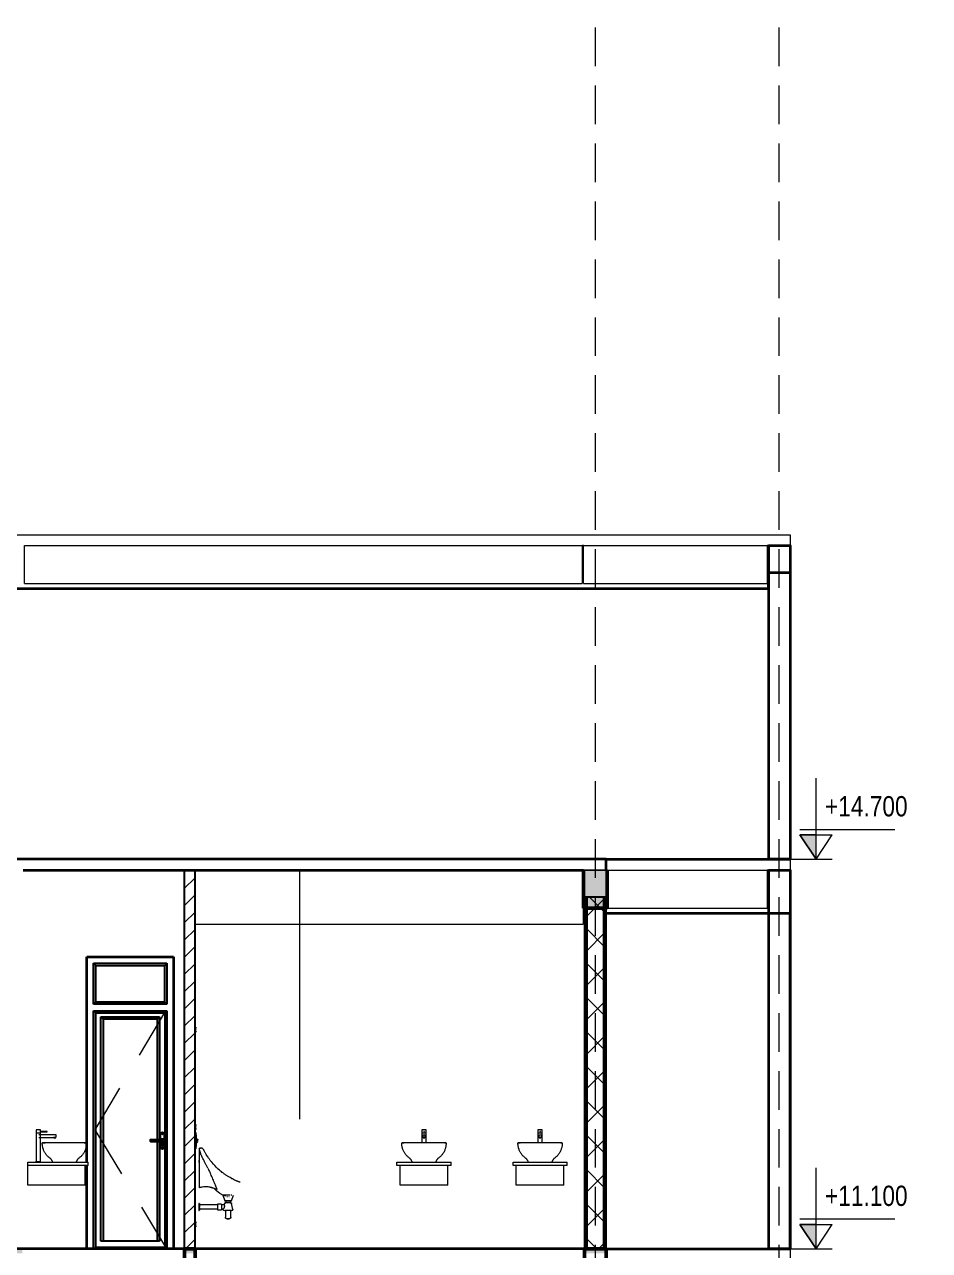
# Model space of a CAD drawing. Header units: millimetres. Extents: x -16591 to 16289, y -3677 to 22415.
# Drawn here: x 7923 to 16289, y 11085 to 22415 of the extents above; entities that cross this region are included whole.
import ezdxf

# ---------------------------------------------------------------- set-up
doc = ezdxf.new("R2010")
doc.units = ezdxf.units.MM
doc.linetypes.add('Centre', pattern=[2381.25, 476.25, -357.1875, 1190.625, -357.1875])
doc.linetypes.add('Hidden', pattern=[535.78125, 357.1875, -178.59375])
for name, color, linetype, lineweight in [('A-DETL', 90, 'Continuous', 18), ('A-DOOR', 31, 'Continuous', 25), ('A-FLOR', 192, 'Continuous', 18), ('A-FLOR-LEVL', 51, 'Continuous', 9), ('A-FLOR-PATT', 8, 'Continuous', 50), ('A-WALL', 113, 'Continuous', 35), ('A-WALL-PATT', 111, 'Continuous', 25), ('P-SANR-FIXT', 6, 'Continuous', 18), ('S-BEAM', 12, 'Continuous', 18), ('S-COLS', 52, 'Continuous', 35), ('S-FNDN', 32, 'Continuous', 18), ('S-GRID', 1, 'Continuous', 9)]:
    doc.layers.add(name, color=color, linetype=linetype, lineweight=lineweight)
doc.styles.add('Arial', font='arial.ttf', dxfattribs={"width": 0.8, "height": 187.5})
pattern_1 = [(0, (15767.206, 6000.71), (304.8, 76.2), [25.146, -203.454, 25.146, -203.454, -1219.2]), (0, (15767.206, 6000.71), (304.8, 76.2), [-457.2, 25.146, -432.054, 25.146, -203.454, -533.4]), (0, (15767.206, 6000.71), (304.8, 76.2), [-1143, 25.146, -127.254, 25.146, -355.854]), (120, (15881.506, 6038.81), (-218.39114, 225.86454), [25.146, -203.454, 25.146, -203.454, -1219.2]), (120, (15881.506, 6038.81), (-218.39114, 225.86454), [-457.2, 25.146, -432.054, 25.146, -203.454, -533.4]), (120, (15881.506, 6038.81), (-218.39114, 225.86454), [-1143, 25.146, -127.254, 25.146, -355.854]), (240, (15919.606, 6191.21), (-86.40886, -302.06454), [25.146, -203.454, 25.146, -203.454, -1219.2]), (240, (15919.606, 6191.21), (-86.40886, -302.06454), [-457.2, 25.146, -432.054, 25.146, -203.454, -533.4]), (240, (15919.606, 6191.21), (-86.40886, -302.06454), [-1143, 25.146, -127.254, 25.146, -355.854])]

# ---------------------------------------------------------------- blocks, each defined once
blk = doc.blocks.new('CỬA 1 CÁNH EROWINDOW_có ô chết_ - D5_800x2200-V3-MẶT CẮT 4-4')
at = {"layer": 'A-DOOR'}
for p, q in [((8561, 13739), (9239, 13739)), ((8561, 13739), (8581, 13719)), ((8561, 13361), (8561, 13739)), ((8561, 13739), (9239, 13739)), ((8561, 13361), (8561, 13739)), ((8581, 13381), (8581, 13719)), ((8581, 13719), (9219, 13719)), ((9219, 13719), (9239, 13739)), ((9219, 13381), (9219, 13719)), ((9239, 13739), (9239, 13361)), ((9239, 13739), (9239, 13361)), ((8561, 13361), (8581, 13381)), ((9219, 13381), (8581, 13381)), ((9239, 13361), (9219, 13381)), ((9239, 13361), (8561, 13361)), ((9239, 13361), (8561, 13361)), ((8561, 13300), (9239, 13300)), ((8561, 13300), (8581, 13280)), ((8561, 11100), (8561, 13300)), ((8561, 13300), (9239, 13300)), ((8561, 11100), (8561, 13300)), ((8581, 13280), (9219, 13280)), ((8581, 11100), (8581, 13280)), ((9239, 13300), (9219, 13280)), ((9219, 13280), (9219, 11100)), ((9239, 13300), (9239, 11100)), ((9239, 13300), (9239, 11100)), ((8629, 13244), (9171, 13244)), ((8629, 13244), (8649, 13224)), ((8629, 11171), (8629, 13244)), ((8629, 13244), (9171, 13244)), ((8629, 11171), (8629, 13244)), ((9151, 13224), (8649, 13224)), ((8649, 13224), (8649, 11171)), ((9171, 13244), (9151, 13224)), ((9151, 12108), (9151, 13224)), ((9171, 13244), (9171, 12113)), ((9171, 13244), (9171, 12113)), ((9177, 12155), (9177, 12113)), ((9217, 12045), (9217, 12155)), ((9161, 12108), (9091, 12108)), ((9162, 12104), (9091, 12104)), ((9091, 12096), (9162, 12096)), ((9091, 12092), (9161, 12092)), ((9151, 11171), (9151, 12092)), ((9171, 12113), (9161, 12108)), ((9161, 12092), (9171, 12087)), ((9172, 12109), (9162, 12104)), ((9162, 12096), (9172, 12091)), ((9197, 12113), (9171, 12113)), ((9171, 12087), (9197, 12087)), ((9171, 12087), (9171, 11171)), ((9171, 12087), (9171, 11171)), ((9197, 12109), (9172, 12109)), ((9172, 12091), (9197, 12091)), ((9177, 12087), (9177, 12045)), ((9193, 12060), (9193, 12071)), ((9194, 12053), (9194, 12058)), ((9194, 12058), (9194, 12053)), ((9195, 12073), (9199, 12073)), ((9200, 12058), (9200, 12053)), ((9200, 12053), (9200, 12058)), ((9201, 12071), (9201, 12060)), ((8581, 11115), (9219, 11115)), ((9171, 11171), (8629, 11171))]:
    blk.add_line(p, q, dxfattribs=at)
at = {"layer": 'A-DOOR', "linetype": 'Centre', "lineweight": 18}
for p, q in [((9227, 13300), (8573, 12200)), ((8573, 12200), (9227, 11115))]:
    blk.add_line(p, q, dxfattribs=at)
at = {"layer": 'A-DOOR', "flags": 128}
for points in [[(9091, 12108), (9091, 12108), (9090, 12108), (9090, 12108), (9090, 12108), (9089, 12108), (9089, 12108), (9089, 12108), (9088, 12108), (9088, 12107), (9088, 12107), (9088, 12107), (9087, 12107), (9087, 12107), (9087, 12107), (9086, 12107), (9086, 12106), (9086, 12106), (9086, 12106), (9085, 12106), (9085, 12106), (9085, 12105), (9085, 12105), (9085, 12105), (9084, 12105), (9084, 12104), (9084, 12104), (9084, 12104), (9084, 12103), (9084, 12103), (9084, 12103), (9083, 12103), (9083, 12102), (9083, 12102), (9083, 12102), (9083, 12101), (9083, 12101), (9083, 12101), (9083, 12100), (9083, 12100), (9083, 12100), (9083, 12099), (9083, 12099), (9083, 12099), (9083, 12098), (9083, 12098), (9083, 12098), (9083, 12098), (9083, 12097), (9084, 12097), (9084, 12097), (9084, 12096), (9084, 12096), (9084, 12096), (9084, 12096), (9085, 12095), (9085, 12095), (9085, 12095), (9085, 12095), (9085, 12094), (9086, 12094), (9086, 12094), (9086, 12094), (9086, 12093), (9087, 12093), (9087, 12093), (9087, 12093), (9087, 12093), (9088, 12093), (9088, 12093), (9088, 12092), (9089, 12092), (9089, 12092), (9089, 12092), (9090, 12092), (9090, 12092), (9090, 12092), (9091, 12092), (9091, 12092), (9091, 12092)], [(9197, 12087), (9198, 12087), (9198, 12087), (9199, 12087), (9199, 12087), (9200, 12087), (9200, 12087), (9201, 12088), (9201, 12088), (9202, 12088), (9202, 12088), (9203, 12088), (9203, 12088), (9203, 12089), (9204, 12089), (9204, 12089), (9205, 12090), (9205, 12090), (9206, 12090), (9206, 12091), (9206, 12091), (9207, 12091), (9207, 12092), (9207, 12092), (9208, 12093), (9208, 12093), (9208, 12093), (9208, 12094), (9209, 12094), (9209, 12095), (9209, 12095), (9209, 12096), (9209, 12096), (9210, 12097), (9210, 12097), (9210, 12098), (9210, 12098), (9210, 12099), (9210, 12099), (9210, 12100), (9210, 12100), (9210, 12101), (9210, 12101), (9210, 12102), (9210, 12102), (9210, 12103), (9210, 12103), (9209, 12104), (9209, 12104), (9209, 12105), (9209, 12105), (9209, 12106), (9208, 12106), (9208, 12107), (9208, 12107), (9208, 12108), (9207, 12108), (9207, 12108), (9207, 12109), (9206, 12109), (9206, 12110), (9205, 12110), (9205, 12110), (9205, 12111), (9204, 12111), (9204, 12111), (9203, 12111), (9203, 12112), (9202, 12112), (9202, 12112), (9201, 12112), (9201, 12112), (9200, 12113), (9200, 12113), (9199, 12113), (9199, 12113), (9198, 12113), (9198, 12113), (9197, 12113), (9197, 12113)]]:
    blk.add_lwpolyline(points, dxfattribs=at)
at = {"layer": 'A-DOOR'}
for centre, radius, start, end in [((9197, 12155), 20, 0, 180), ((9197, 12163), 3, 0, 180), ((9197, 12163), 3, 180, 0), ((9091, 12100), 3.66, 90, 270), ((9197, 12045), 20, 180, 0), ((9197, 12100), 15, 0, 120.3216), ((9197, 12100), 15, 239.6784, 0), ((9197, 12100), 15, 105, 110.0431), ((9197, 12100), 15, 249.9569, 255), ((9195, 12071), 2.04, 90, 180), ((9194, 12060), 1.99, 180, 268.9596), ((9194, 12060), 1.99, 224.4798, 268.9596), ((9197, 12100), 3.02, 0, 180), ((9197, 12100), 3.02, 135, 150), ((9197, 12100), 3.02, 180, 0), ((9197, 12100), 3.02, 210, 225), ((9197, 12053), 2.5, 180, 0), ((9197, 12038), 3, 0, 180), ((9197, 12038), 3, 180, 0), ((9197, 12100), 15, 90, 95.2302), ((9197, 12100), 15, 264.7698, 270), ((9197, 12100), 8.66, 270, 90), ((9199, 12071), 2.04, 0, 90), ((9197, 12100), 15, 75, 80.3895), ((9197, 12100), 15, 279.6105, 285), ((9200, 12060), 1.99, 271.0404, 0), ((9200, 12060), 1.99, 271.0404, 315.5202), ((9197, 12100), 15, 60, 65.5028), ((9197, 12100), 15, 294.4972, 300), ((9197, 12100), 15, 45, 50.5307), ((9197, 12100), 15, 309.4693, 315)]:
    blk.add_arc(centre, radius, start, end, dxfattribs=at)
for points in [[(9162, 12104), (9162, 12104), (9162, 12105), (9162, 12106), (9161, 12108), (9161, 12108), (9161, 12108)], [(9162, 12096), (9162, 12096), (9162, 12095), (9162, 12094), (9161, 12092), (9161, 12092), (9161, 12092)], [(9172, 12109), (9172, 12109), (9172, 12110), (9172, 12111), (9171, 12113), (9171, 12113), (9171, 12113)], [(9172, 12091), (9172, 12091), (9172, 12090), (9172, 12089), (9171, 12087), (9171, 12087), (9171, 12087)]]:
    blk.add_open_spline(points, degree=3, knots=[0, 0, 0, 0, 0.166667, 0.333333, 0.666667, 1, 1, 1, 1], dxfattribs=at)
blk = doc.blocks.new('CỬA 1 CÁNH EROWINDOW_có ô chết_ - D5_800x2200-V4-MẶT CẮT 4-4')
at = {"layer": 'A-DOOR'}
for p, q in [((9503, 13150), (9500, 13150)), ((9503, 13150), (9500, 13150)), ((9503, 13150), (9503, 13140)), ((9503, 13149), (9503, 13150)), ((9500, 13102), (9503, 13102)), ((9500, 13102), (9503, 13102)), ((9503, 13112), (9503, 13140)), ((9503, 13112), (9503, 13102)), ((9503, 13102), (9503, 13103)), ((9503, 12250), (9500, 12250)), ((9503, 12250), (9500, 12250)), ((9503, 12250), (9503, 12240)), ((9503, 12249), (9503, 12250)), ((9503, 12212), (9503, 12240)), ((9500, 12202), (9503, 12202)), ((9500, 12202), (9503, 12202)), ((9506, 12175), (9500, 12175)), ((9503, 12212), (9503, 12202)), ((9503, 12202), (9503, 12203)), ((9506, 12155), (9506, 12175)), ((9506, 12155), (9506, 12045)), ((9500, 12025), (9506, 12025)), ((9512, 12115), (9506, 12115)), ((9506, 12085), (9512, 12085)), ((9506, 12025), (9506, 12045)), ((9512, 12100), (9512, 12115)), ((9512, 12085), (9512, 12100)), ((9523, 12092), (9523, 12108)), ((9523, 12091), (9523, 12092)), ((9523, 12091), (9523, 12092)), ((9503, 11350), (9500, 11350)), ((9503, 11350), (9500, 11350)), ((9503, 11350), (9503, 11340)), ((9503, 11349), (9503, 11350)), ((9503, 11312), (9503, 11340)), ((9500, 11302), (9503, 11302)), ((9500, 11302), (9503, 11302)), ((9503, 11312), (9503, 11302)), ((9503, 11302), (9503, 11303))]:
    blk.add_line(p, q, dxfattribs=at)
for points in [[(9512, 12109), (9512, 12109), (9512, 12109), (9512, 12110)], [(9513, 12111), (9514, 12112), (9515, 12113), (9517, 12113), (9517, 12113)], [(9513, 12089), (9514, 12088), (9515, 12087), (9517, 12087), (9517, 12087)], [(9517, 12113), (9518, 12113), (9520, 12113), (9521, 12112), (9522, 12111)], [(9517, 12087), (9518, 12087), (9520, 12087), (9521, 12088), (9522, 12089)], [(9522, 12110), (9523, 12109), (9523, 12109), (9523, 12109)]]:
    blk.add_open_spline(points, degree=3, dxfattribs=at)
blk = doc.blocks.new('M_Concrete-Rectangular-Column - COT200X200-V7-MẶT CẮT 4-4')
at = {"layer": 'S-COLS'}
for p, q in [((14800, 14600), (15000, 14600)), ((14800, 14600), (14800, 11100)), ((15000, 14600), (15000, 11100)), ((15000, 11100), (14800, 11100))]:
    blk.add_line(p, q, dxfattribs=at)
blk = doc.blocks.new('M_Concrete-Rectangular-Column - COT200X200-2391841-MẶT CẮT 4-4')
at = {"layer": 'S-COLS'}
for p, q in [((14800, 17600), (15000, 17600)), ((14800, 17600), (14800, 14700)), ((15000, 17600), (15000, 14700)), ((15000, 14700), (14800, 14700))]:
    blk.add_line(p, q, dxfattribs=at)
blk = doc.blocks.new('tieu nam2 - tieu nam2-V11-MẶT CẮT 4-4')
at = {"layer": 'P-SANR-FIXT'}
for p, q in [((9537, 12015), (9537, 11669)), ((9541, 12015), (9537, 12015)), ((9539, 12015), (9541, 12031)), ((9537, 11917), (9535, 11917)), ((9535, 11917), (9535, 11907)), ((9535, 11907), (9535, 11897)), ((9535, 11897), (9537, 11897)), ((9537, 11669), (9537, 11664)), ((9756, 11596), (9774, 11544)), ((9821, 11596), (9756, 11596)), ((9838, 11596), (9831, 11596)), ((9835, 11544), (9854, 11596)), ((9536, 11519), (9535, 11519)), ((9535, 11519), (9535, 11456)), ((9535, 11456), (9536, 11456)), ((9708, 11507), (9540, 11507)), ((9540, 11507), (9540, 11488)), ((9540, 11479), (9540, 11469)), ((9540, 11469), (9708, 11469)), ((9743, 11514), (9708, 11514)), ((9708, 11514), (9708, 11462)), ((9708, 11462), (9743, 11462)), ((9743, 11514), (9743, 11462)), ((9769, 11507), (9743, 11507)), ((9743, 11469), (9761, 11469)), ((9761, 11469), (9759, 11463)), ((9762, 11458), (9775, 11453)), ((9772, 11520), (9769, 11507)), ((9774, 11544), (9784, 11540)), ((9835, 11544), (9774, 11544)), ((9835, 11453), (9775, 11453)), ((9780, 11453), (9780, 11393)), ((9784, 11540), (9784, 11525)), ((9822, 11540), (9784, 11540)), ((9826, 11540), (9822, 11540)), ((9826, 11540), (9835, 11544)), ((9826, 11525), (9826, 11540)), ((9830, 11393), (9830, 11453)), ((9835, 11453), (9847, 11458)), ((9850, 11463), (9837, 11520))]:
    blk.add_line(p, q, dxfattribs=at)
at = {"layer": 'P-SANR-FIXT', "flags": 128}
for points in [[(9785, 11586), (9757, 11595), (9728, 11612), (9697, 11636), (9672, 11661)], [(9794, 11583), (9797, 11583), (9798, 11583)], [(9812, 11583), (9814, 11583), (9816, 11583)], [(9536, 11519), (9536, 11519), (9536, 11519), (9537, 11519), (9537, 11519), (9537, 11519), (9537, 11519), (9537, 11519), (9537, 11519), (9538, 11519), (9538, 11519), (9538, 11519), (9538, 11519), (9538, 11519), (9538, 11519), (9538, 11519), (9539, 11519), (9539, 11519), (9539, 11518), (9539, 11518), (9539, 11518), (9539, 11518), (9539, 11518), (9539, 11518), (9539, 11518), (9540, 11518), (9540, 11518), (9540, 11517), (9540, 11517), (9540, 11517), (9540, 11517), (9540, 11517), (9540, 11517), (9540, 11516), (9540, 11516), (9540, 11516), (9540, 11516), (9540, 11516), (9540, 11516), (9540, 11516), (9540, 11515)], [(9540, 11460), (9540, 11460), (9540, 11460), (9540, 11460), (9540, 11460), (9540, 11459), (9540, 11459), (9540, 11459), (9540, 11459), (9540, 11459), (9540, 11459), (9540, 11459), (9540, 11458), (9540, 11458), (9540, 11458), (9539, 11458), (9539, 11458), (9539, 11458), (9539, 11458), (9539, 11458), (9539, 11457), (9539, 11457), (9539, 11457), (9539, 11457), (9538, 11457), (9538, 11457), (9538, 11457), (9538, 11457), (9538, 11457), (9538, 11457), (9538, 11457), (9537, 11456), (9537, 11456), (9537, 11456), (9537, 11456), (9537, 11456), (9537, 11456), (9537, 11456), (9536, 11456), (9536, 11456), (9536, 11456)], [(9540, 11460), (9540, 11460), (9540, 11460), (9540, 11460), (9540, 11461), (9540, 11461), (9540, 11461), (9540, 11461), (9540, 11462), (9540, 11462), (9540, 11462), (9540, 11463), (9540, 11463), (9540, 11464), (9540, 11464), (9540, 11465), (9540, 11466), (9540, 11466), (9540, 11467), (9540, 11468), (9540, 11469), (9540, 11469), (9540, 11470), (9540, 11471), (9540, 11472), (9540, 11473), (9540, 11474), (9540, 11475), (9540, 11476), (9540, 11477), (9540, 11478), (9540, 11479), (9540, 11480), (9540, 11481), (9540, 11482), (9540, 11483), (9540, 11484), (9540, 11485), (9540, 11486), (9540, 11488), (9540, 11489), (9540, 11490), (9540, 11491), (9540, 11492), (9540, 11493), (9540, 11494), (9540, 11495), (9540, 11496), (9540, 11497), (9540, 11498), (9540, 11499), (9540, 11500), (9540, 11501), (9540, 11502), (9540, 11503), (9540, 11504), (9540, 11505), (9540, 11506), (9540, 11507), (9540, 11507), (9540, 11508), (9540, 11509), (9540, 11510), (9540, 11510), (9540, 11511), (9540, 11512), (9540, 11512), (9540, 11513), (9540, 11513), (9540, 11514), (9540, 11514), (9540, 11514), (9540, 11515), (9540, 11515), (9540, 11515), (9540, 11515), (9540, 11515), (9540, 11515), (9540, 11515), (9540, 11515)], [(9540, 11515), (9540, 11515), (9540, 11515), (9540, 11515), (9540, 11515), (9540, 11515), (9540, 11515), (9540, 11514), (9540, 11514), (9540, 11514), (9540, 11513), (9540, 11513), (9540, 11512), (9540, 11512), (9540, 11511), (9540, 11511), (9540, 11510), (9540, 11509), (9540, 11509), (9540, 11508), (9540, 11507)], [(9540, 11469), (9540, 11468), (9540, 11468), (9540, 11467), (9540, 11466), (9540, 11465), (9540, 11465), (9540, 11464), (9540, 11464), (9540, 11463), (9540, 11463), (9540, 11462), (9540, 11462), (9540, 11462), (9540, 11461), (9540, 11461), (9540, 11461), (9540, 11461), (9540, 11460), (9540, 11460), (9540, 11460), (9540, 11460)], [(9762, 11458), (9762, 11458), (9762, 11458), (9762, 11458), (9762, 11458), (9762, 11458), (9761, 11458), (9761, 11458), (9761, 11458), (9761, 11458), (9761, 11459), (9761, 11459), (9760, 11459), (9760, 11459), (9760, 11459), (9760, 11459), (9760, 11459), (9760, 11460), (9760, 11460), (9760, 11460), (9760, 11460), (9760, 11460), (9759, 11461), (9759, 11461), (9759, 11461), (9759, 11461), (9759, 11461), (9759, 11462), (9759, 11462), (9759, 11462), (9759, 11462), (9759, 11462), (9759, 11463), (9759, 11463), (9759, 11463), (9759, 11463), (9759, 11463), (9759, 11463)], [(9772, 11520), (9772, 11520), (9772, 11520), (9773, 11521), (9773, 11521), (9773, 11521), (9773, 11521), (9773, 11522), (9773, 11522), (9773, 11522), (9773, 11522), (9774, 11522), (9774, 11523), (9774, 11523), (9774, 11523), (9774, 11523), (9775, 11523), (9775, 11524), (9775, 11524), (9775, 11524), (9775, 11524), (9776, 11524), (9776, 11524), (9776, 11524), (9776, 11525), (9777, 11525), (9777, 11525), (9777, 11525), (9777, 11525), (9778, 11525), (9778, 11525), (9778, 11525), (9778, 11525), (9779, 11525), (9779, 11525)], [(9830, 11525), (9830, 11525), (9830, 11525), (9830, 11525), (9830, 11525), (9830, 11525), (9830, 11525), (9829, 11525), (9829, 11525), (9829, 11525), (9828, 11525), (9828, 11525), (9828, 11525), (9827, 11525), (9827, 11525), (9826, 11525), (9825, 11525), (9825, 11525), (9824, 11525), (9823, 11525), (9823, 11525), (9822, 11525), (9821, 11525), (9820, 11525), (9819, 11525), (9819, 11525), (9818, 11525), (9817, 11525), (9816, 11525), (9815, 11525), (9814, 11525), (9813, 11525), (9812, 11525), (9811, 11525), (9810, 11525), (9809, 11525), (9808, 11525), (9807, 11525), (9806, 11525), (9805, 11525), (9804, 11525), (9803, 11525), (9802, 11525), (9801, 11525), (9800, 11525), (9799, 11525), (9798, 11525), (9797, 11525), (9796, 11525), (9795, 11525), (9794, 11525), (9793, 11525), (9792, 11525), (9791, 11525), (9790, 11525), (9789, 11525), (9789, 11525), (9788, 11525), (9787, 11525), (9786, 11525), (9786, 11525), (9785, 11525), (9784, 11525), (9784, 11525), (9783, 11525), (9782, 11525), (9782, 11525), (9781, 11525), (9781, 11525), (9781, 11525), (9780, 11525), (9780, 11525), (9780, 11525), (9779, 11525), (9779, 11525), (9779, 11525), (9779, 11525), (9779, 11525), (9779, 11525), (9779, 11525)], [(9779, 11525), (9779, 11525), (9779, 11525), (9779, 11525), (9779, 11525), (9779, 11525), (9779, 11525), (9780, 11525), (9780, 11525), (9780, 11525), (9781, 11525), (9781, 11525), (9782, 11525), (9782, 11525), (9783, 11525), (9783, 11525), (9784, 11525)], [(9826, 11525), (9826, 11525), (9827, 11525), (9827, 11525), (9828, 11525), (9828, 11525), (9829, 11525), (9829, 11525), (9829, 11525), (9830, 11525), (9830, 11525), (9830, 11525), (9830, 11525), (9830, 11525), (9830, 11525), (9830, 11525), (9830, 11525)], [(9830, 11525), (9831, 11525), (9831, 11525), (9831, 11525), (9832, 11525), (9832, 11525), (9832, 11525), (9832, 11525), (9833, 11525), (9833, 11525), (9833, 11524), (9833, 11524), (9834, 11524), (9834, 11524), (9834, 11524), (9834, 11524), (9834, 11524), (9835, 11524), (9835, 11523), (9835, 11523), (9835, 11523), (9835, 11523), (9836, 11523), (9836, 11522), (9836, 11522), (9836, 11522), (9836, 11522), (9836, 11522), (9836, 11521), (9837, 11521), (9837, 11521), (9837, 11521), (9837, 11520), (9837, 11520), (9837, 11520)], [(9850, 11463), (9850, 11463), (9850, 11463), (9850, 11463), (9850, 11463), (9850, 11462), (9850, 11462), (9850, 11462), (9850, 11462), (9850, 11462), (9850, 11461), (9850, 11461), (9850, 11461), (9850, 11461), (9850, 11461), (9850, 11460), (9850, 11460), (9850, 11460), (9849, 11460), (9849, 11460), (9849, 11460), (9849, 11459), (9849, 11459), (9849, 11459), (9849, 11459), (9849, 11459), (9849, 11459), (9848, 11458), (9848, 11458), (9848, 11458), (9848, 11458), (9848, 11458), (9848, 11458), (9847, 11458), (9847, 11458), (9847, 11458), (9847, 11458), (9847, 11458)], [(9795, 11378), (9794, 11378), (9793, 11378), (9793, 11378), (9792, 11378), (9792, 11378), (9791, 11379), (9790, 11379), (9790, 11379), (9789, 11379), (9789, 11379), (9788, 11380), (9788, 11380), (9787, 11380), (9787, 11380), (9786, 11381), (9786, 11381), (9785, 11381), (9785, 11382), (9784, 11382), (9784, 11383), (9783, 11383), (9783, 11384), (9783, 11384), (9782, 11385), (9782, 11385), (9782, 11386), (9781, 11386), (9781, 11387), (9781, 11387), (9781, 11388), (9780, 11388), (9780, 11389), (9780, 11389), (9780, 11390), (9780, 11391), (9780, 11391), (9780, 11392), (9780, 11392), (9780, 11393), (9780, 11393)], [(9795, 11378), (9795, 11378), (9795, 11378), (9795, 11378), (9795, 11378), (9795, 11378), (9795, 11378), (9795, 11378), (9795, 11378), (9795, 11378), (9795, 11378), (9796, 11378), (9796, 11378), (9796, 11378), (9796, 11378), (9796, 11378), (9797, 11378), (9797, 11378), (9797, 11378), (9797, 11378), (9798, 11378), (9798, 11378), (9798, 11378), (9799, 11378), (9799, 11378), (9799, 11378), (9800, 11378), (9800, 11378), (9800, 11378), (9801, 11378), (9801, 11378), (9801, 11378), (9802, 11378), (9802, 11378), (9803, 11378), (9803, 11378), (9803, 11378), (9804, 11378), (9804, 11378), (9805, 11378), (9805, 11378), (9805, 11378), (9806, 11378), (9806, 11378), (9807, 11378), (9807, 11378), (9807, 11378), (9808, 11378), (9808, 11378), (9808, 11378), (9809, 11378), (9809, 11378), (9809, 11378), (9810, 11378), (9810, 11378), (9811, 11378), (9811, 11378), (9811, 11378), (9811, 11378), (9812, 11378), (9812, 11378), (9812, 11378), (9813, 11378), (9813, 11378), (9813, 11378), (9813, 11378), (9813, 11378), (9814, 11378), (9814, 11378), (9814, 11378), (9814, 11378), (9814, 11378), (9814, 11378), (9814, 11378), (9814, 11378), (9815, 11378), (9815, 11378), (9815, 11378), (9815, 11378), (9815, 11378)], [(9815, 11378), (9815, 11378), (9815, 11378), (9815, 11378), (9814, 11378), (9814, 11378), (9814, 11378), (9814, 11378), (9814, 11378), (9814, 11378), (9814, 11378), (9814, 11378), (9813, 11378), (9813, 11378), (9813, 11378), (9813, 11378), (9813, 11378), (9812, 11378), (9812, 11378), (9812, 11378), (9812, 11378), (9811, 11378), (9811, 11378), (9811, 11378), (9810, 11378), (9810, 11378), (9810, 11378), (9809, 11378), (9809, 11378), (9809, 11378), (9808, 11378), (9808, 11378), (9807, 11378), (9807, 11378), (9807, 11378), (9806, 11378), (9806, 11378), (9806, 11378), (9805, 11378), (9805, 11378), (9804, 11378), (9804, 11378), (9804, 11378), (9803, 11378), (9803, 11378), (9802, 11378), (9802, 11378), (9802, 11378), (9801, 11378), (9801, 11378), (9800, 11378), (9800, 11378), (9800, 11378), (9799, 11378), (9799, 11378), (9799, 11378), (9798, 11378), (9798, 11378), (9798, 11378), (9798, 11378), (9797, 11378), (9797, 11378), (9797, 11378), (9796, 11378), (9796, 11378), (9796, 11378), (9796, 11378), (9796, 11378), (9795, 11378), (9795, 11378), (9795, 11378), (9795, 11378), (9795, 11378), (9795, 11378), (9795, 11378), (9795, 11378), (9795, 11378), (9795, 11378), (9795, 11378), (9795, 11378)], [(9830, 11393), (9830, 11393), (9830, 11392), (9830, 11391), (9829, 11391), (9829, 11390), (9829, 11390), (9829, 11389), (9829, 11388), (9829, 11388), (9828, 11387), (9828, 11387), (9828, 11386), (9828, 11386), (9827, 11385), (9827, 11385), (9827, 11384), (9826, 11384), (9826, 11383), (9825, 11383), (9825, 11382), (9825, 11382), (9824, 11382), (9824, 11381), (9823, 11381), (9823, 11381), (9822, 11380), (9822, 11380), (9821, 11380), (9821, 11379), (9820, 11379), (9819, 11379), (9819, 11379), (9818, 11379), (9818, 11378), (9817, 11378), (9817, 11378), (9816, 11378), (9815, 11378), (9815, 11378), (9815, 11378)]]:
    blk.add_lwpolyline(points, dxfattribs=at)
at = {"layer": 'P-SANR-FIXT'}
for points, knots in [([(9579, 12015), (9577, 12018), (9575, 12022), (9571, 12025), (9567, 12028), (9565, 12029), (9563, 12030), (9560, 12031), (9555, 12032), (9549, 12032), (9544, 12032), (9541, 12031), (9541, 12031), (9541, 12031)], [-1, -1, -1, -1, -0.892857, -0.839286, -0.785714, -0.732143, -0.705357, -0.678571, -0.571429, -0.428571, -0.285714, -0.142857, 0, 0, 0, 0]), ([(9618, 11845), (9614, 11853), (9606, 11869), (9594, 11892), (9582, 11914), (9571, 11936), (9562, 11954), (9556, 11968), (9551, 11981), (9545, 11997), (9542, 12009), (9541, 12015)], [0, 0, 0, 0, 0.125, 0.25, 0.375, 0.5, 0.625, 0.6875, 0.75, 0.875, 1, 1, 1, 1]), ([(9916, 11715), (9916, 11715), (9915, 11715), (9913, 11716), (9910, 11717), (9907, 11718), (9905, 11719), (9902, 11720), (9899, 11721), (9895, 11723), (9891, 11724), (9888, 11726), (9882, 11728), (9872, 11733), (9855, 11741), (9834, 11752), (9812, 11764), (9789, 11778), (9767, 11794), (9738, 11816), (9703, 11846), (9665, 11886), (9631, 11928), (9607, 11965), (9590, 11994), (9582, 12008), (9579, 12015)], [-1, -1, -1, -1, -0.975, -0.95, -0.925, -0.9125, -0.9, -0.8875, -0.875, -0.8625, -0.85, -0.8375, -0.825, -0.8, -0.75, -0.7, -0.65, -0.6, -0.55, -0.5, -0.4, -0.3, -0.2, -0.1, -0.05, 0, 0, 0, 0]), ([(9618, 11948), (9618, 11948), (9617, 11950), (9616, 11951), (9615, 11952)], [0.84533896, 0.84533896, 0.84533896, 0.84533896, 0.84782609, 0.85866495, 0.85866495, 0.85866495, 0.85866495]), ([(9615, 11952), (9616, 11951), (9617, 11950), (9618, 11948), (9618, 11948)], [0.14130435, 0.14130435, 0.14130435, 0.14130435, 0.15217391, 0.15465542, 0.15465542, 0.15465542, 0.15465542]), ([(9696, 11669), (9693, 11676), (9687, 11690), (9678, 11711), (9669, 11734), (9656, 11764), (9646, 11787), (9639, 11802)], [0, 0, 0, 0, 0.166667, 0.333333, 0.5, 0.666667, 1, 1, 1, 1]), ([(9705, 11648), (9701, 11650), (9693, 11653), (9678, 11659), (9660, 11665), (9647, 11668), (9639, 11669)], [0, 0, 0, 0, 0.2, 0.4, 0.7, 1, 1, 1, 1]), ([(9769, 11507), (9769, 11507), (9769, 11507), (9770, 11506), (9770, 11506), (9770, 11505), (9770, 11504), (9770, 11503), (9770, 11503), (9770, 11502), (9771, 11502), (9771, 11501), (9771, 11500), (9771, 11498), (9771, 11497), (9771, 11496), (9771, 11495), (9771, 11493), (9770, 11491), (9770, 11488), (9769, 11486), (9769, 11485), (9769, 11484), (9768, 11483), (9768, 11482), (9767, 11481), (9767, 11480), (9766, 11479), (9766, 11478), (9766, 11477), (9765, 11477), (9765, 11476), (9764, 11475), (9764, 11474), (9763, 11473), (9763, 11473), (9763, 11472), (9762, 11471), (9762, 11471), (9761, 11470), (9761, 11470), (9761, 11469), (9761, 11469), (9761, 11469)], [-1, -1, -1, -1, -0.944444, -0.916667, -0.888889, -0.861111, -0.833333, -0.805556, -0.791667, -0.777778, -0.763889, -0.75, -0.722222, -0.694444, -0.666667, -0.652778, -0.638889, -0.611111, -0.555556, -0.5, -0.472222, -0.458333, -0.444444, -0.430556, -0.416667, -0.388889, -0.361111, -0.347222, -0.333333, -0.319444, -0.305556, -0.277778, -0.25, -0.236111, -0.222222, -0.208333, -0.194444, -0.166667, -0.138889, -0.111111, -0.083333, -0.055556, 0, 0, 0, 0])]:
    blk.add_open_spline(points, degree=3, knots=knots, dxfattribs=at)
for points in [[(9549, 12032), (9551, 12032), (9553, 12032), (9556, 12032)], [(9651, 11904), (9649, 11905), (9648, 11907), (9647, 11909)], [(9647, 11909), (9648, 11907), (9649, 11905), (9651, 11904)], [(9618, 11845), (9621, 11838), (9628, 11824), (9635, 11810), (9639, 11802)], [(9668, 11884), (9666, 11886), (9664, 11888), (9662, 11890)], [(9662, 11890), (9664, 11888), (9666, 11886), (9668, 11884)], [(9685, 11865), (9683, 11867), (9682, 11868), (9680, 11870)], [(9680, 11870), (9682, 11868), (9683, 11867), (9685, 11865)], [(9728, 11824), (9726, 11826), (9724, 11828), (9722, 11830)], [(9722, 11830), (9724, 11828), (9726, 11826), (9728, 11824)], [(9749, 11808), (9746, 11809), (9744, 11811), (9741, 11813)], [(9741, 11813), (9744, 11811), (9746, 11809), (9749, 11808)], [(9769, 11792), (9767, 11794), (9765, 11796), (9762, 11797)], [(9762, 11797), (9765, 11796), (9767, 11794), (9769, 11792)], [(9639, 11669), (9626, 11672), (9599, 11674), (9573, 11672), (9559, 11669)], [(9838, 11750), (9836, 11751), (9834, 11752), (9832, 11753)], [(9832, 11753), (9834, 11752), (9836, 11751), (9838, 11750)], [(9559, 11669), (9556, 11669), (9548, 11667), (9541, 11665), (9537, 11664)], [(9639, 11669), (9645, 11668), (9650, 11667), (9655, 11666)], [(9660, 11665), (9664, 11664), (9668, 11663), (9671, 11662)], [(9705, 11648), (9704, 11651), (9701, 11658), (9698, 11665), (9696, 11669)]]:
    blk.add_open_spline(points, degree=3, dxfattribs=at)
blk = doc.blocks.new('chau rua tay2 - chau rua tay2-V9-MẶT CẮT 4-4')
at = {"layer": 'P-SANR-FIXT'}
for p, q in [((11596, 5000), (11596, 4970)), ((11636, 5000), (11596, 5000)), ((11636, 4970), (11636, 5000)), ((11636, 4970), (11596, 4970)), ((11596, 4968), (11596, 4880)), ((11636, 4968), (11596, 4968)), ((11598, 4970), (11598, 4968)), ((11606, 4933), (11625, 4933)), ((11608, 4933), (11608, 4927)), ((11608, 4927), (11608, 4927)), ((11608, 4927), (11624, 4927)), ((11623, 4927), (11624, 4927)), ((11624, 4927), (11624, 4933)), ((11634, 4968), (11634, 4970)), ((11636, 4880), (11636, 4968)), ((11366, 4700), (11866, 4700)), ((11366, 4670), (11366, 4700)), ((11866, 4670), (11366, 4670)), ((11396, 4490), (11396, 4670)), ((11836, 4490), (11836, 4670)), ((11866, 4670), (11866, 4700)), ((11836, 4490), (11396, 4490))]:
    blk.add_line(p, q, dxfattribs=at)
at = {"layer": 'P-SANR-FIXT', "flags": 128}
for points in [[(11411, 4877), (11411, 4877), (11411, 4877), (11411, 4877), (11411, 4877), (11411, 4878), (11411, 4878), (11411, 4878), (11411, 4878), (11411, 4878), (11411, 4878), (11411, 4878), (11411, 4878), (11411, 4878), (11411, 4879), (11411, 4879), (11411, 4879), (11411, 4879), (11411, 4879), (11411, 4879), (11411, 4879), (11412, 4879), (11412, 4879), (11412, 4879), (11412, 4879), (11412, 4879), (11412, 4880), (11412, 4880), (11412, 4880), (11412, 4880), (11412, 4880), (11413, 4880), (11413, 4880), (11413, 4880), (11413, 4880), (11413, 4880), (11413, 4880), (11413, 4880), (11413, 4880), (11414, 4880), (11414, 4880)], [(11481, 4739), (11476, 4743), (11470, 4747), (11465, 4752), (11460, 4757), (11456, 4761), (11451, 4767), (11447, 4772), (11443, 4777), (11439, 4783), (11435, 4789), (11432, 4794), (11429, 4801), (11426, 4807), (11423, 4813), (11421, 4819), (11418, 4826), (11416, 4832), (11415, 4839), (11413, 4845), (11412, 4852), (11412, 4859), (11411, 4866), (11411, 4872), (11411, 4877)], [(11818, 4880), (11817, 4880), (11817, 4880), (11816, 4880), (11815, 4880), (11814, 4880), (11812, 4880), (11810, 4880), (11807, 4880), (11805, 4880), (11802, 4880), (11798, 4880), (11795, 4880), (11791, 4880), (11787, 4880), (11782, 4880), (11778, 4880), (11773, 4880), (11768, 4880), (11762, 4880), (11756, 4880), (11750, 4880), (11744, 4880), (11738, 4880), (11731, 4880), (11725, 4880), (11718, 4880), (11711, 4880), (11704, 4880), (11696, 4880), (11689, 4880), (11681, 4880), (11674, 4880), (11666, 4880), (11658, 4880), (11650, 4880), (11642, 4880), (11634, 4880), (11626, 4880), (11618, 4880), (11610, 4880), (11602, 4880), (11594, 4880), (11586, 4880), (11578, 4880), (11570, 4880), (11562, 4880), (11554, 4880), (11546, 4880), (11539, 4880), (11532, 4880), (11524, 4880), (11517, 4880), (11510, 4880), (11503, 4880), (11497, 4880), (11490, 4880), (11484, 4880), (11478, 4880), (11472, 4880), (11467, 4880), (11461, 4880), (11456, 4880), (11451, 4880), (11447, 4880), (11442, 4880), (11438, 4880), (11435, 4880), (11431, 4880), (11428, 4880), (11425, 4880), (11423, 4880), (11420, 4880), (11419, 4880), (11417, 4880), (11416, 4880), (11415, 4880), (11414, 4880), (11414, 4880), (11414, 4880)], [(11414, 4880), (11414, 4880), (11414, 4880), (11415, 4880), (11416, 4880), (11418, 4880), (11419, 4880), (11421, 4880), (11424, 4880), (11427, 4880), (11430, 4880), (11431, 4880)], [(11821, 4877), (11821, 4870), (11820, 4863), (11819, 4857), (11819, 4850), (11817, 4843), (11816, 4837), (11814, 4830), (11812, 4823), (11810, 4817), (11807, 4811), (11805, 4805), (11802, 4798), (11798, 4792), (11795, 4787), (11791, 4781), (11787, 4775), (11783, 4770), (11779, 4765), (11774, 4760), (11769, 4755), (11764, 4750), (11759, 4746), (11754, 4742), (11750, 4739)], [(11807, 4880), (11809, 4880), (11811, 4880), (11813, 4880), (11814, 4880), (11816, 4880), (11817, 4880), (11817, 4880), (11818, 4880), (11818, 4880)], [(11818, 4880), (11818, 4880), (11818, 4880), (11818, 4880), (11818, 4880), (11818, 4880), (11818, 4880), (11818, 4880), (11819, 4880), (11819, 4880), (11819, 4880), (11819, 4880), (11819, 4880), (11819, 4880), (11819, 4880), (11819, 4879), (11819, 4879), (11820, 4879), (11820, 4879), (11820, 4879), (11820, 4879), (11820, 4879), (11820, 4879), (11820, 4879), (11820, 4879), (11820, 4879), (11820, 4878), (11820, 4878), (11820, 4878), (11820, 4878), (11820, 4878), (11820, 4878), (11821, 4878), (11821, 4878), (11821, 4878), (11821, 4877), (11821, 4877), (11821, 4877), (11821, 4877), (11821, 4877), (11821, 4877)], [(11507, 4700), (11506, 4703), (11506, 4705), (11505, 4708), (11504, 4710), (11503, 4713), (11501, 4715), (11500, 4718), (11499, 4720), (11497, 4722), (11496, 4724), (11494, 4727), (11492, 4729), (11490, 4731), (11489, 4733), (11487, 4734), (11485, 4736), (11482, 4738), (11481, 4739)], [(11750, 4739), (11748, 4737), (11746, 4736), (11744, 4734), (11742, 4732), (11740, 4730), (11738, 4728), (11737, 4726), (11735, 4724), (11733, 4721), (11732, 4719), (11731, 4717), (11729, 4714), (11728, 4712), (11727, 4709), (11726, 4707), (11725, 4704), (11725, 4702), (11724, 4700)]]:
    blk.add_lwpolyline(points, dxfattribs=at)
at = {"layer": 'P-SANR-FIXT'}
for centre, radius, start, end in [((11616, 4983), 3, 0, 180), ((11616, 4941), 12, 0, 180), ((11616, 4941), 12, 180, 218.499), ((11616, 4941), 12, 218.499, 229.6013), ((11616, 4983), 3, 180, 0), ((11616, 4941), 12, 310.3986, 321.501), ((11616, 4941), 12, 321.501, 0)]:
    blk.add_arc(centre, radius, start, end, dxfattribs=at)
blk = doc.blocks.new('chau rua tay2 - chau rua tay2-814154-MẶT CẮT 4-4')
at = {"layer": 'P-SANR-FIXT'}
for p, q in [((8029, 1100), (8029, 1070)), ((8049, 1100), (8029, 1100)), ((8049, 1070), (8029, 1070)), ((8029, 1068), (8029, 804)), ((8049, 1068), (8029, 1068)), ((8031, 1070), (8031, 1068)), ((8069, 1100), (8049, 1100)), ((8069, 1070), (8049, 1070)), ((8069, 1068), (8049, 1068)), ((8215, 1053), (8055, 1053)), ((8055, 1029), (8190, 1029)), ((8131, 1086), (8066, 1086)), ((8066, 1080), (8131, 1080)), ((8067, 1068), (8067, 1070)), ((8069, 1070), (8069, 1100)), ((8069, 804), (8069, 1068)), ((8131, 1083), (8131, 1086)), ((8131, 1080), (8131, 1083)), ((8190, 1033), (8190, 1029)), ((8190, 1033), (8215, 1033)), ((8195, 1033), (8195, 1027)), ((8195, 1027), (8203, 1027)), ((8195, 1027), (8196, 1027)), ((8203, 1027), (8211, 1027)), ((8211, 1027), (8211, 1033)), ((8211, 1027), (8211, 1027)), ((8215, 1041), (8215, 1053)), ((8215, 1033), (8215, 1041)), ((7952, 800), (8512, 800)), ((7952, 770), (7952, 800)), ((8024, 804), (8024, 800)), ((8049, 804), (8024, 804)), ((8074, 804), (8049, 804)), ((8074, 800), (8074, 804)), ((8512, 770), (8512, 800)), ((7952, 590), (7952, 770)), ((8512, 770), (7952, 770)), ((8482, 590), (8482, 770)), ((8482, 590), (7952, 590))]:
    blk.add_line(p, q, dxfattribs=at)
at = {"layer": 'P-SANR-FIXT', "flags": 128}
for points in [[(8087, 977), (8087, 977), (8087, 977), (8087, 977), (8087, 977), (8087, 978), (8087, 978), (8087, 978), (8087, 978), (8087, 978), (8087, 978), (8087, 978), (8087, 978), (8087, 978), (8087, 979), (8087, 979), (8087, 979), (8087, 979), (8087, 979), (8088, 979), (8088, 979), (8088, 979), (8088, 979), (8088, 979), (8088, 979), (8088, 979), (8088, 980), (8088, 980), (8088, 980), (8089, 980), (8089, 980), (8089, 980), (8089, 980), (8089, 980), (8089, 980), (8089, 980), (8089, 980), (8089, 980), (8090, 980), (8090, 980), (8090, 980)], [(8157, 839), (8152, 843), (8146, 847), (8141, 852), (8136, 857), (8132, 861), (8127, 867), (8123, 872), (8119, 877), (8115, 883), (8111, 889), (8108, 894), (8105, 901), (8102, 907), (8099, 913), (8097, 919), (8095, 926), (8093, 932), (8091, 939), (8090, 945), (8088, 952), (8088, 959), (8087, 966), (8087, 972), (8087, 977)], [(8090, 980), (8090, 980), (8090, 980), (8091, 980), (8092, 980), (8094, 980), (8095, 980), (8098, 980), (8100, 980), (8103, 980), (8106, 980), (8109, 980), (8113, 980), (8114, 980)], [(8292, 980), (8284, 980), (8276, 980), (8268, 980), (8260, 980), (8252, 980), (8244, 980), (8236, 980), (8228, 980), (8221, 980), (8213, 980), (8206, 980), (8198, 980), (8191, 980), (8184, 980), (8178, 980), (8171, 980), (8165, 980), (8159, 980), (8153, 980), (8147, 980), (8141, 980), (8136, 980), (8131, 980), (8126, 980), (8122, 980), (8118, 980), (8114, 980), (8110, 980), (8107, 980), (8103, 980), (8101, 980), (8098, 980), (8096, 980), (8094, 980), (8093, 980), (8091, 980), (8091, 980), (8090, 980), (8090, 980), (8090, 980)], [(8494, 980), (8494, 980), (8493, 980), (8492, 980), (8491, 980), (8490, 980), (8488, 980), (8486, 980), (8484, 980), (8481, 980), (8478, 980), (8475, 980), (8471, 980), (8467, 980), (8463, 980), (8458, 980), (8454, 980), (8449, 980), (8444, 980), (8438, 980), (8433, 980), (8427, 980), (8420, 980), (8414, 980), (8408, 980), (8401, 980), (8394, 980), (8387, 980), (8380, 980), (8372, 980), (8365, 980), (8357, 980), (8350, 980), (8342, 980), (8334, 980), (8326, 980), (8318, 980), (8310, 980), (8302, 980), (8294, 980), (8292, 980)], [(8497, 977), (8497, 970), (8496, 963), (8496, 957), (8495, 950), (8493, 943), (8492, 937), (8490, 930), (8488, 923), (8486, 917), (8483, 911), (8481, 905), (8478, 898), (8474, 892), (8471, 887), (8467, 881), (8463, 875), (8459, 870), (8455, 865), (8450, 860), (8445, 855), (8440, 850), (8435, 846), (8430, 842), (8426, 839)], [(8475, 980), (8477, 980), (8480, 980), (8483, 980), (8485, 980), (8487, 980), (8489, 980), (8491, 980), (8492, 980), (8493, 980), (8494, 980), (8494, 980), (8494, 980)], [(8494, 980), (8494, 980), (8494, 980), (8494, 980), (8494, 980), (8494, 980), (8494, 980), (8495, 980), (8495, 980), (8495, 980), (8495, 980), (8495, 980), (8495, 980), (8495, 980), (8495, 980), (8495, 979), (8496, 979), (8496, 979), (8496, 979), (8496, 979), (8496, 979), (8496, 979), (8496, 979), (8496, 979), (8496, 979), (8496, 979), (8496, 978), (8496, 978), (8496, 978), (8497, 978), (8497, 978), (8497, 978), (8497, 978), (8497, 978), (8497, 978), (8497, 977), (8497, 977), (8497, 977), (8497, 977), (8497, 977), (8497, 977)], [(8183, 800), (8183, 803), (8182, 805), (8181, 808), (8180, 810), (8179, 813), (8178, 815), (8176, 818), (8175, 820), (8173, 822), (8172, 824), (8170, 827), (8168, 829), (8167, 831), (8165, 833), (8163, 834), (8161, 836), (8159, 838), (8157, 839)], [(8426, 839), (8424, 837), (8422, 836), (8420, 834), (8418, 832), (8416, 830), (8414, 828), (8413, 826), (8411, 824), (8410, 821), (8408, 819), (8407, 817), (8406, 814), (8404, 812), (8403, 809), (8402, 807), (8401, 804), (8401, 802), (8400, 800)]]:
    blk.add_lwpolyline(points, dxfattribs=at)
blk = doc.blocks.new('Level - 000_-1742766-MẶT CẮT 4-4')
at = {"layer": 'A-FLOR-LEVL'}
blk.add_hatch(color=256, dxfattribs=at).paths.add_polyline_path([(-15699, 4125), (-15699, 3900), (-15549, 4125)])
for p, q in [((-15699, 3900), (-15699, 4650)), ((-15549, 4177), (-16428, 4177)), ((-15699, 3900), (-15849, 4125)), ((-15549, 4125), (-15849, 4125)), ((-15699, 3900), (-15549, 4125)), ((-15699, 4125), (-15549, 4125)), ((-15549, 4125), (-15699, 3900)), ((-15699, 3900), (-15699, 4125)), ((-15549, 3900), (-15849, 3900))]:
    blk.add_line(p, q, dxfattribs=at)

msp = doc.modelspace()

# ---------------------------------------------------------------- hatches: boundary and pattern name
at = {"layer": 'A-FLOR-PATT'}
h = msp.add_hatch(color=256, dxfattribs=at)
h.paths.add_polyline_path([(7210.4, 11060), (7902.6, 11060), (7902.6, 11100), (-98.2, 11100), (-98.2, 11060), (5904.7, 11060)])
h.paths.add_polyline_path([(13249.1, 11060), (13300.1, 11060), (13300.1, 11100), (13100.9, 11100), (13100.9, 11060), (13167.5, 11060)])
h.paths.add_polyline_path([(9501.7, 11060), (9501.7, 11100), (9401.7, 11100), (9401.7, 11060), (9495.3, 11060)])
at = {"layer": 'A-WALL-PATT', "lineweight": 18}
h = msp.add_hatch(dxfattribs=at)
h.set_pattern_fill('FP_1', color=256, style=0, pattern_type=2)
h.set_pattern_definition([(45, (15767.21, 6000.71), (-79.5495, 79.5495), [])])
h.paths.add_polyline_path([(9500, 11100), (9500, 14600), (9400, 14600), (9400, 11100), (9495.3, 11100)])
h = msp.add_hatch(dxfattribs=at)
h.set_pattern_fill('FP_2', color=256, style=0, pattern_type=2)
h.set_pattern_definition(pattern_1)
h.paths.add_polyline_path([(13115, 11100), (13115, 14350), (13100, 14350), (13100, 11100)])
h = msp.add_hatch(dxfattribs=at)
h.set_pattern_fill('FP_3', color=256, style=0, pattern_type=2)
h.set_pattern_definition([(45, (15767.2, 6000.7), (-159.099, 159.099), []), (135, (15767.2, 6000.7), (-159.099, -159.099), [])])
h.paths.add_polyline_path([(13249.1, 11100), (13285, 11100), (13285, 14350), (13115, 14350), (13115, 11100)])
h = msp.add_hatch(dxfattribs=at)
h.set_pattern_fill('FP_2', color=256, style=0, pattern_type=2)
h.set_pattern_definition(pattern_1)
h.paths.add_polyline_path([(13300, 11100), (13300, 14350), (13285, 14350), (13285, 11100)])
at = {"layer": 'S-BEAM'}
msp.add_hatch(color=256, dxfattribs=at).paths.add_polyline_path([(13310, 14250), (13310, 14600), (13090, 14600), (13090, 14250), (13300, 14250)])

# ---------------------------------------------------------------- linework, layer by layer
at = {"layer": 'A-DETL'}
msp.add_line((10466.3, 14600), (10466.3, 12300), dxfattribs=at)
at = {"layer": 'A-FLOR', "color": 250, "lineweight": 50}
for p, q in [((9501.7, 11100), (9401.7, 11100)), ((9401.7, 11100), (9401.7, 10950)), ((9501.7, 10950), (9501.7, 11100)), ((13300.1, 11100), (13100.9, 11100)), ((13100.9, 11100), (13100.9, 10950)), ((13300.1, 10950), (13300.1, 11100))]:
    msp.add_line(p, q, dxfattribs=at)
at = {"layer": 'A-FLOR-LEVL', "linetype": 'Hidden'}
for p, q in [((-6459.4, 14700), (15240, 14700)), ((-6459.4, 11100), (15240, 11100))]:
    msp.add_line(p, q, dxfattribs=at)
at = {"layer": 'A-WALL'}
for p, q in [((14800, 17200), (14800, 17350)), ((14800, 17350), (15000, 17350)), ((15000, 17350), (15000, 14700)), ((14800, 17200), (7700, 17200)), ((13300, 14700), (15000, 14700)), ((13100, 14200), (13087.3, 14200)), ((15000, 14200), (13300, 14200)), ((15000, 11100), (15000, 14200)), ((8500, 11900), (8500, 13800)), ((8500, 13800), (9300, 13800)), ((9300, 13800), (9300, 11100)), ((8500, 11100), (8500, 11870)), ((13300.1, 11100), (15000, 11100))]:
    msp.add_line(p, q, dxfattribs=at)
at = {"layer": 'A-WALL', "lineweight": 25}
for p, q in [((9400, 14600), (9400, 11100)), ((9500, 11100), (9500, 14600)), ((13100, 14350), (13100, 11100)), ((13300, 14350), (13100, 14350)), ((13300, 11100), (13300, 14350))]:
    msp.add_line(p, q, dxfattribs=at)
at = {"layer": 'A-WALL', "lineweight": 50}
for p, q in [((13115, 11100), (13115, 14350)), ((13285, 11100), (13285, 14350))]:
    msp.add_line(p, q, dxfattribs=at)
at = {"layer": 'S-BEAM'}
for p, q in [((7922.7, 17250), (7922.7, 17600)), ((7922.7, 17600), (13077.3, 17600)), ((13077.3, 17600), (13077.3, 17250)), ((13090, 17250), (13090, 17600)), ((13090, 17600), (14787.3, 17600)), ((14787.3, 17600), (14787.3, 17250)), ((14790, 17600), (14790, 17250)), ((15010, 17600), (15000, 17600)), ((15010, 17250), (15010, 17600)), ((7922.7, 17250), (13077.3, 17250)), ((13090, 17250), (14787.3, 17250)), ((14790, 17250), (14800, 17250)), ((15000, 17250), (15010, 17250)), ((13087.3, 14600), (13087.3, 14100)), ((13300, 14600), (13090, 14600)), ((13312.7, 14250), (13312.7, 14600)), ((13312.7, 14600), (14787.3, 14600)), ((14787.3, 14600), (14787.3, 14250)), ((14800, 14600), (14790, 14600)), ((14790, 14600), (14790, 14250)), ((15010, 14600), (15000, 14600)), ((15010, 14250), (15010, 14600)), ((13312.7, 14250), (14787.3, 14250)), ((14790, 14250), (14800, 14250)), ((15000, 14250), (15010, 14250)), ((9500, 14100), (13087.3, 14100))]:
    msp.add_line(p, q, dxfattribs=at)
at = {"layer": 'S-BEAM', "lineweight": 50}
for p, q in [((13090, 14600), (13090, 14250)), ((13310, 14600), (13300, 14600)), ((13310, 14250), (13310, 14600)), ((13090, 14250), (13310, 14250))]:
    msp.add_line(p, q, dxfattribs=at)
at = {"layer": 'S-FNDN'}
for p, q in [((7700, 17700), (15000, 17700)), ((15000, 17700), (15000, 17600)), ((13090, 17600), (13077.3, 17600)), ((15000, 17600), (14787.3, 17600)), ((15000, 14700), (15000, 14600)), ((13090, 14600), (13300, 14600)), ((13312.7, 14600), (13310, 14600)), ((14790, 14600), (14787.3, 14600)), ((15000, 11100), (15000, 11000))]:
    msp.add_line(p, q, dxfattribs=at)
at = {"layer": 'S-FNDN', "lineweight": 35}
for p, q in [((13300, 14700), (4800, 14700)), ((13300, 14600), (13300, 14700)), ((7910, 14600), (13090, 14600)), ((13100.9, 11100), (-100, 11100)), ((13300, 11000), (13300, 11100))]:
    msp.add_line(p, q, dxfattribs=at)
at = {"layer": 'S-GRID', "linetype": 'Hidden'}
for p, q in [((13200, -3151.5), (13200, 22414.6)), ((14900, -3151.5), (14900, 22414.6))]:
    msp.add_line(p, q, dxfattribs=at)

# ---------------------------------------------------------------- block references
at = {"layer": 'A-DOOR'}
for name in ['CỬA 1 CÁNH EROWINDOW_có ô chết_ - D5_800x2200-V3-MẶT CẮT 4-4', 'CỬA 1 CÁNH EROWINDOW_có ô chết_ - D5_800x2200-V4-MẶT CẮT 4-4']:
    msp.add_blockref(name, (0, 0), dxfattribs=at)
at = {"layer": 'A-FLOR-LEVL', "extrusion": (0, 0, -1)}
for p in [(458.6, 10800), (458.6, 7200)]:
    msp.add_blockref('Level - 000_-1742766-MẶT CẮT 4-4', p, dxfattribs=at)
at = {"layer": 'P-SANR-FIXT'}
for name, p in [('chau rua tay2 - chau rua tay2-814154-MẶT CẮT 4-4', (0, 11100)), ('chau rua tay2 - chau rua tay2-V9-MẶT CẮT 4-4', (0, 7200)), ('chau rua tay2 - chau rua tay2-V9-MẶT CẮT 4-4', (1073.5, 7200)), ('tieu nam2 - tieu nam2-V11-MẶT CẮT 4-4', (0, 0))]:
    msp.add_blockref(name, p, dxfattribs=at)
at = {"layer": 'S-COLS'}
for name in ['M_Concrete-Rectangular-Column - COT200X200-2391841-MẶT CẮT 4-4', 'M_Concrete-Rectangular-Column - COT200X200-V7-MẶT CẮT 4-4']:
    msp.add_blockref(name, (0, 0), dxfattribs=at)

# ---------------------------------------------------------------- next in the draw order: texts
at = {"layer": 'A-FLOR-LEVL', "char_height": 187.5, "width": 918.734, "attachment_point": 1, "style": 'Arial', "bg_fill": 3, "box_fill_scale": 1.25, "bg_fill_color": 256, "bg_fill_true_color": 13158600, "bg_fill_transparency": 0}
for s, insert in [('+14.700', (15323.4, 15284)), ('+11.100', (15323.4, 11684))]:
    msp.add_mtext(s, dxfattribs=dict(at, insert=insert))

# ---------------------------------------------------------------- next in the draw order: texts
for s, insert in [('+14.700', (15323.4, 15284)), ('+11.100', (15323.4, 11684))]:
    msp.add_mtext(s, dxfattribs=dict(at, insert=insert))

doc.saveas('drawing.dxf')
